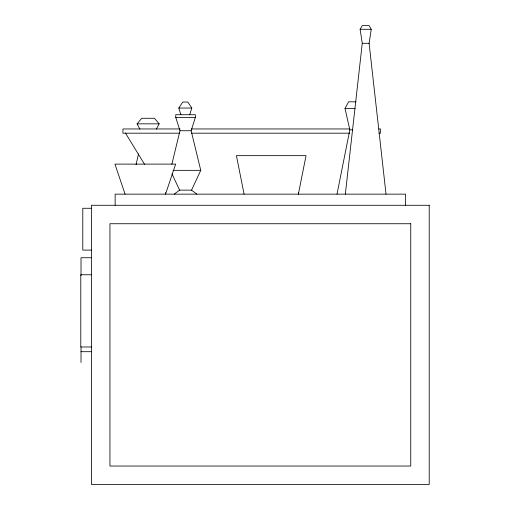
<?xml version="1.0" encoding="UTF-8"?>
<svg xmlns="http://www.w3.org/2000/svg" width="510" height="510" viewBox="0 0 510 510"><rect width="100%" height="100%" fill="white"/><g stroke="black" fill="none" stroke-linecap="round" stroke-linejoin="round"><path stroke-width="0.76" d="M345.34 194.151L362.259 43.299L360.124 29.28L362.355 25.5L369.01 25.5L371.242 29.28L369.106 43.299L386.025 194.151M337.008 194.151L349.828 129.846L345.015 108.49L348.617 101.815L355.974 101.815M136.068 164.724L138.471 153.88M171.844 164.252L179.979 130.738L175.752 117.389L175.752 114.718L195.375 114.718L195.375 117.389L191.142 130.738L200.755 170.34L191.55 190.141L179.577 190.141L174.216 194.151M189.739 114.718L191.798 108.043L187.833 102.038L182.771 102.038L178.806 108.043L180.865 114.718M156.321 129.183L159.158 123.841L154.505 118.282L141.742 118.282L137.082 123.841L139.918 129.183M360.124 29.28L371.242 29.28M362.259 43.299L369.106 43.299M178.806 108.043L191.798 108.043M345.015 108.49L355.132 108.49M175.752 117.389L195.375 117.389M137.082 123.841L159.158 123.841M180.049 128.96L122.942 128.96L122.942 133.186L179.571 133.186M191.416 128.96L349.803 128.96M378.917 128.96L380.422 128.96L380.422 133.186L378.917 133.186M349.828 129.846L352.837 129.846M179.979 130.738L191.142 130.738M191.416 133.186L349.803 133.186M172.979 170.34L200.755 170.34M91.468 208.271L82.792 208.271L82.792 250.104L91.468 250.104M91.468 257.735L81.013 257.735L81.013 275.457M91.468 274.756L80.79 274.756L80.79 346.972L91.468 346.972M81.013 351.696L91.468 351.696M191.55 190.141L196.911 194.151M125.434 133.034L144.534 164.271M172.01 173.878L179.577 190.141M125.065 194.151L114.954 164.112L175.638 164.112L165.527 194.151L165.527 192.646M244.086 194.151L236.417 155.658L306.045 155.658L298.369 194.151L298.369 192.633M405.546 205.275L405.546 194.151L115.132 194.151L115.132 205.275M81.013 346.87L81.013 362.508M429.21 205.275L91.468 205.275L91.468 484.5L429.21 484.5L429.21 205.275M410.748 223.737L109.937 223.737L109.937 466.038L410.748 466.038L410.748 223.737"/></g></svg>
